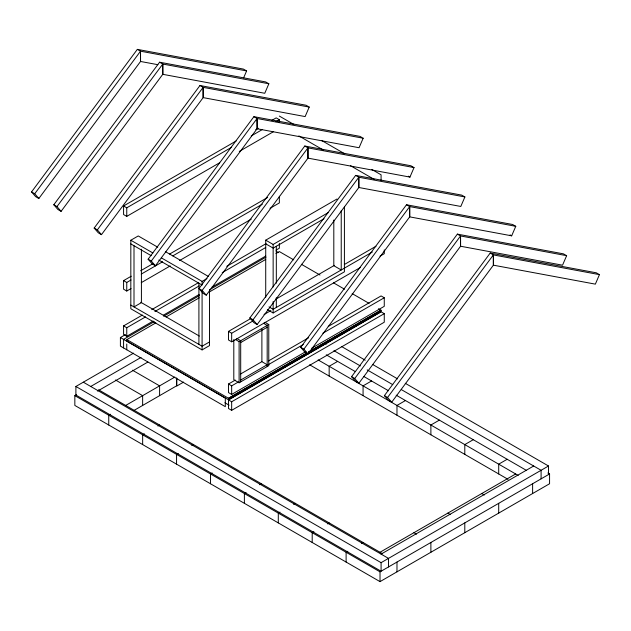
<?xml version="1.0" encoding="UTF-8"?>
<svg xmlns="http://www.w3.org/2000/svg" width="631" height="631" viewBox="0 0 631 631"><rect width="100%" height="100%" fill="white"/><g stroke="black" fill="none" stroke-linecap="round" stroke-linejoin="round"><path stroke-width="0.95" d="M243.629 77.834L246.603 70.924L243.424 69.087L137.345 49.368L31.55 191.911L35.667 196.667L38.846 198.497L140.555 61.444L140.524 51.198L137.345 49.368M268.853 83.765L264.768 93.278L162.774 74.316L61.097 211.346L57.918 209.508L53.801 204.76L159.596 62.209L265.675 81.935L268.853 83.765L162.774 64.046L159.596 62.209M309.222 107.073L305.128 116.577L203.143 97.616L203.143 87.354L199.964 85.516L94.169 228.067L98.286 232.815L101.465 234.653L203.174 97.6L203.143 87.354L309.222 107.073L306.043 105.235L199.964 85.516M363.164 138.221L359.078 147.725L257.085 128.763L155.407 265.793L152.229 263.963L148.111 259.215L253.907 116.664L359.985 136.383L363.164 138.221L257.085 118.502L253.907 116.664M414.031 167.586L307.952 147.867L307.952 158.129L409.945 177.09L414.031 167.586L410.852 165.748L304.773 146.029L198.978 288.58L203.095 293.328L206.274 295.166L307.991 158.113L307.952 147.867L304.773 146.029M464.897 196.951L460.804 206.455L358.818 187.502L358.818 177.232L355.639 175.394L249.844 317.945L253.962 322.693L257.14 324.531L358.85 187.478L358.818 177.232L464.897 196.951L461.718 195.113L355.639 175.394M515.764 226.316L409.677 206.597L409.677 216.867L511.67 235.828L515.764 226.316L512.585 224.486L406.498 204.76L300.711 347.31L304.82 352.059L308.007 353.896L409.716 216.843L409.677 206.597L406.498 204.76M566.63 255.681L562.537 265.194L460.543 246.232L460.543 235.962L457.365 234.125L351.57 376.675L355.687 381.424L358.865 383.262L460.583 246.208L460.543 235.962L566.63 255.681L563.444 253.851L457.365 234.125M599.45 274.635L595.356 284.139L493.371 265.178L493.371 254.916L490.192 253.078L384.397 395.629L388.515 400.377L391.693 402.215L493.403 265.162L493.371 254.916L599.45 274.635L596.271 272.797L490.192 253.078M38.846 198.497L34.729 193.749L140.524 51.198L246.603 70.924M61.097 211.346L56.979 206.597L162.774 64.046L162.814 74.292L162.774 64.046M101.465 234.653L97.348 229.897L203.143 87.354M155.407 265.793L151.29 261.045L257.085 118.502L257.125 128.748L257.085 118.502M206.274 295.166L202.157 290.41L307.952 147.867M257.14 324.531L253.023 319.783L358.818 177.232M308.007 353.896L303.89 349.148L409.677 206.597M358.865 383.262L354.748 378.513L460.543 235.962M391.693 402.215L387.576 397.467L493.371 254.916M219.683 162.735L126.76 216.378L123.581 214.548L123.581 205.982L236.104 141.013M255.713 129.694L258.268 128.219M271.914 120.34L276.173 117.879L279.352 119.716L279.352 122.572M123.581 205.982L126.76 207.82L231.616 147.275M251.225 135.957L262.307 129.56M275.944 121.688L279.352 119.716M239.283 151.416L273.389 131.729M209.5 289.503L209.5 345.614L202.086 349.897L130.822 308.756L130.822 240.23L138.236 235.947L157.75 247.21M131.019 288.564L126.76 291.025L123.581 289.195L123.581 280.629L131.256 276.197M140.626 270.786L153.42 263.403M169.613 254.048L267.647 197.448M123.581 280.629L126.76 282.459L131.019 279.998M141.249 274.099L162.561 261.794M172.791 255.886L262.307 204.207M141.249 282.664L170.236 265.927M179.614 260.516L251.225 219.17M269.973 208.34L279.352 202.93L279.352 196.265M265.722 297.24L265.722 240.159L336.986 199.01M153.183 321.045L126.76 336.299L123.581 334.469L123.581 325.904L142.338 315.074M151.708 309.663L198.599 282.593M226.726 266.345L265.943 243.708M161.362 257.866L202.086 281.371L207.031 278.516M123.581 325.904L126.76 327.734L145.516 316.912M154.887 311.493L199.222 285.898M222.238 272.616L265.714 247.51M265.722 240.159L273.144 244.442L328.286 212.6M324.042 218.72L273.144 248.109L265.722 243.826M120.403 337.538L225.306 398.098L225.306 406.656L120.403 346.103L120.403 337.538L125.514 334.588M163.413 315.137L199.222 294.464M212.008 287.081L265.714 256.076M275.944 250.168L279.352 248.204L279.352 243.448M154.272 321.644L123.581 339.375L123.581 347.941M163.65 316.241L199.451 295.56M209.681 289.661L265.943 257.172M378.419 308.764L380.958 310.231L380.958 311.761L228.485 399.794L126.87 341.134L126.87 339.604L155.833 322.883M166.056 316.975L199.278 297.8M209.5 291.893L265.722 259.436M275.944 253.536L279.352 251.572L293.746 259.877M75.894 386.472L381.085 562.671L381.085 571.236L75.894 395.038L75.894 386.472L133.606 353.147M547.874 472.982L549.569 473.96L549.569 483.748L380.02 581.632L74.837 405.433L74.837 395.645L76.532 394.667M90.73 386.472L141.029 357.43M97.553 391.102L147.843 362.06M275.905 299.133L334.446 265.335M209.5 341.947L202.086 346.222L130.822 305.081M360.388 267.481L231.664 341.805L228.485 339.967L228.485 331.401L250.649 318.608M344.423 264.468L375.966 246.256M228.485 331.401L231.664 333.239L252.976 320.934M264.058 314.53L270.88 310.594M372.329 252.029L273.144 309.293L269.019 306.911M267.37 309.632L273.144 312.96L344.408 271.819L344.408 206.968M379.996 256.162L384.263 253.701L384.263 249.892M110.441 414.244L108.745 415.222L108.745 425.018M125.687 405.441L174.858 377.054M235.316 339.462L239.102 341.647L268.774 324.515L268.774 365.657L239.102 382.788L233.801 379.728L233.801 339.565M240.695 342.562L267.181 327.268M134.166 410.339L176.554 385.864L176.554 378.032M183.597 382.102L176.814 386.022L176.814 378.19M240.364 374.112L261.889 361.681L267.181 364.742L240.695 380.036M305.83 351.601L231.664 394.422L228.485 392.585L228.485 384.019L235.308 380.083M268.554 360.893L308.622 337.759M328.23 326.44L381.085 295.923L384.263 297.761L384.263 306.327L311.801 348.162M144.349 433.82L142.653 434.806L142.653 444.595M157.916 425.996L159.611 425.018M228.485 384.019L231.664 385.856L238.486 381.921M268.325 364.694L303.274 344.518M322.883 333.192L384.263 297.761M126.87 339.604L228.485 398.264L306.847 353.021L228.485 398.398M228.485 399.928L381.085 311.832L384.263 313.662L384.263 322.228L231.664 410.331L228.485 408.494L228.485 399.928L231.664 401.766L384.263 313.662M178.257 453.405L176.562 454.383L176.562 464.171M191.824 445.573L193.52 444.595M337.632 361.389L329.161 366.28L329.161 376.068M212.166 472.982L210.47 473.96L210.47 483.748M371.549 380.966L363.07 385.856L363.07 395.645M246.082 492.559L244.386 493.537L244.386 503.325M259.641 484.726L261.337 483.748M405.457 400.543L396.978 405.433L396.978 415.23M279.99 512.135L278.295 513.113L278.295 522.902M293.549 504.303L295.245 503.325M439.365 420.12L430.886 425.018L430.886 434.806M313.899 531.712L312.203 532.69L312.203 542.479M327.465 523.88L329.161 522.902M473.274 439.697L464.795 444.595L464.795 454.383M347.807 551.289L346.111 552.267L346.111 562.055M361.374 543.457L363.07 542.479M507.182 459.273L498.703 464.171L498.703 473.96M380.02 552.267L515.661 473.96M381.085 554.105L533.676 466.001M381.085 562.671L548.513 466.001L548.513 474.567M74.837 395.645L380.02 571.844L549.569 473.96M157.845 64.685L140.524 61.467L140.524 51.198M408.352 176.175L409.945 177.09M510.085 234.906L511.67 235.828M279.352 116.072L293.762 124.394M321.739 140.547L344.629 153.759M371.754 169.423L381.085 174.803L381.085 180.513M298.849 135.894L323.435 150.091M350.56 165.748L374.301 179.456M301.366 264.279L319.996 275.029M333.547 282.854L344.55 289.211M352.169 293.612L369.103 303.385M276.173 251.264L278.555 252.637M341.355 346.403L365.231 360.191M372.897 364.615L397.625 378.892M405.291 383.317L548.513 466.001M324.918 343.035L326.613 344.013M165.385 251.619L208.656 276.599M333.941 350.686L360.364 365.948M367.187 369.884L392.758 384.65M401.284 389.572L541.09 470.284L541.09 478.85M130.822 240.23L152.876 252.968M326.266 354.827L355.253 371.556M363.779 376.478L388.499 390.755M396.173 395.18L526.601 470.489M130.822 243.897L151.18 255.658M158.815 260.067L202.086 285.046L202.086 281.371M264.988 322.331L268.774 324.515M263.403 323.246L267.181 325.43L267.181 366.579M31.55 191.911L34.729 193.749M53.801 204.76L56.979 206.597M94.169 228.067L97.348 229.897M148.111 259.215L151.29 261.045M198.978 288.58L202.157 290.41M249.844 317.945L253.023 319.783M300.711 347.31L303.89 349.148M351.57 376.675L354.748 378.513M384.397 395.629L387.576 397.467M318.134 359.922L518.201 475.427M309.663 364.813L508.034 479.339M236.909 338.539L240.695 340.724L240.695 381.873M481.753 493.537L484.292 495.004M140.784 302.273L199.325 336.063M447.844 513.113L450.384 514.58M224.888 402.744L229.124 405.189M132.471 370.208L159.596 385.864L159.596 395.653M413.928 532.69L416.476 534.157M115.512 379.996L142.638 395.653L142.638 405.441M98.562 389.784L382.567 553.734M83.316 382.189L388.499 558.388L388.499 566.953M532.619 483.748L532.619 493.537M498.703 503.325L498.703 513.113M464.795 522.902L464.795 532.69M430.886 542.479L430.886 552.267M396.978 562.055L396.978 571.844M380.02 571.844L380.02 581.632M341.229 210.746L341.229 269.981L333.807 265.698L333.807 220.053M276.323 246.271L276.323 283.177M276.323 297.745L276.323 307.455M273.144 244.442L273.144 286.955M273.144 301.523L273.144 312.96M261.889 329.232L261.889 361.555M239.102 341.647L239.102 382.788M231.664 333.239L231.664 341.805M231.664 385.856L231.664 394.422M231.664 401.766L231.664 410.331M228.485 398.264L228.485 399.794M202.086 290.875L202.086 349.897M198.907 283.209L198.907 344.392M141.415 249.221L141.415 302.635L134.001 306.918L134.001 245.735M126.76 207.82L126.76 216.378M126.76 282.459L126.76 291.025M126.76 327.734L126.76 336.299M126.76 344.053L126.768 349.771M380.958 310.231L308.551 352.035L380.958 310.231"/></g></svg>
